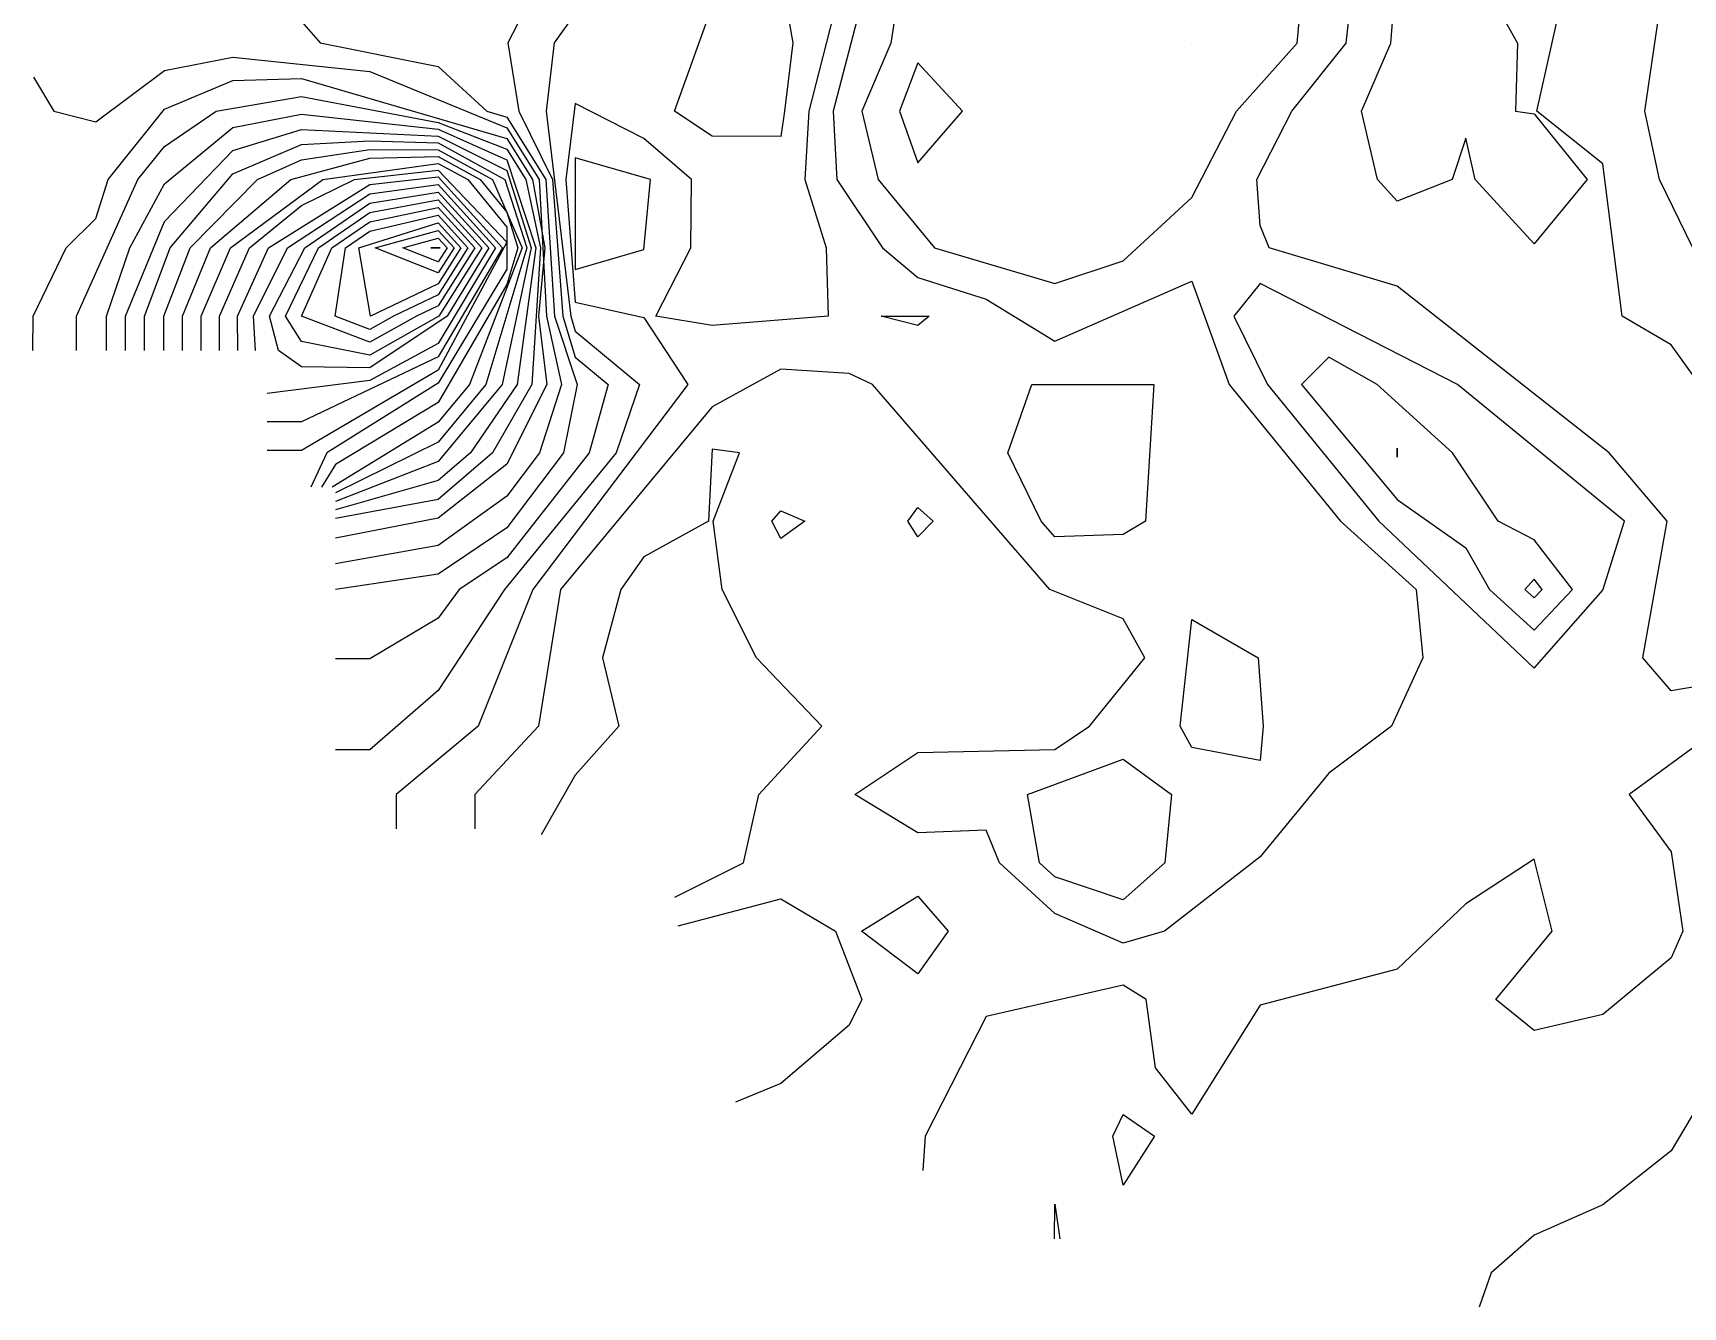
# Model space of a CAD drawing. Extents: x 2324165 to 2328366, y 427900 to 430978.
# Drawn here: x 2324165 to 2324732, y 428488 to 428926 of the extents above; entities that cross this region are included whole.
import ezdxf

# ---------------------------------------------------------------- set-up
doc = ezdxf.new("R2010")
doc.units = 0
doc.layers.add('contours', color=2, linetype='Continuous')

msp = doc.modelspace()

# ---------------------------------------------------------------- linework, layer by layer
at = {"layer": 'contours'}
for points in [[(2324751.571, 428703.6403), (2324728.0269, 428699.6611), (2324718.3209, 428710.9446), (2324726.6116, 428757.9272), (2324706.7228, 428781.4188), (2324633.8522, 428838.7311), (2324589.7845, 428851.8943), (2324586.7642, 428859.6423), (2324585.5813, 428875.3857), (2324597.6044, 428898.8769), (2324616.2926, 428922.3681), (2324629.5101, 429039.8248)], [(2324539.6759, 428847.439), (2324563.2202, 428869.1925), (2324578.6102, 428898.8772), (2324599.4194, 428922.3683), (2324603.8266, 428969.351), (2324577.7931, 428992.8426), (2324563.2219, 429011.9574), (2324539.6779, 429014.0193), (2324516.1339, 429024.7074), (2324467.0604, 428969.3526), (2324459.8163, 428922.3699), (2324449.855, 428898.8787), (2324455.4222, 428875.3872), (2324474.8133, 428851.8956), (2324516.1317, 428839.6927), (2324539.6759, 428847.439)], [(2324771.5305, 428757.9267), (2324728.0283, 428818.6239), (2324711.2075, 428828.4015), (2324704.4849, 428880.8785), (2324681.8598, 428898.8759), (2324708.1318, 429016.3325)], [(2324735.4839, 428851.8926), (2324724.0682, 428875.3841), (2324718.9447, 428898.8755), (2324732.6717, 428992.8408)], [(2324351.3246, 428967.186), (2324328.0741, 428922.3715), (2324331.9222, 428898.88), (2324343.4546, 428875.3885), (2324346.9787, 428828.4058), (2324351.3228, 428814.3591), (2324362.6665, 428804.9142), (2324356.1145, 428781.4229), (2324327.7779, 428745.3463), (2324311.4443, 428734.4407), (2324304.2336, 428724.6226), (2324280.6893, 428710.6861), (2324268.9173, 428710.6862)], [(2324449.553, 428969.3528), (2324431.5911, 428898.8789), (2324430.1661, 428875.3875), (2324437.5159, 428851.8961), (2324438.2008, 428828.4047), (2324398.4111, 428825.2508), (2324379.0005, 428828.4054), (2324391.0388, 428851.8966), (2324391.2937, 428875.388), (2324374.8678, 428889.5274), (2324351.3238, 428901.6011), (2324348.0361, 428875.3885), (2324351.323, 428833.2372), (2324374.867, 428827.9815), (2324389.9945, 428804.9139), (2324336.755, 428734.4404), (2324317.9296, 428687.4579), (2324289.7303, 428663.9668), (2324289.7302, 428652.2211)], [(2324458.3067, 428969.3527), (2324439.9565, 428898.8788), (2324441.2243, 428875.3874), (2324456.8663, 428851.8958), (2324469.0436, 428841.6896), (2324492.5876, 428834.2471), (2324516.1315, 428819.829), (2324563.2199, 428840.4999), (2324576.1116, 428804.9117), (2324614.4051, 428757.9285), (2324640.3936, 428734.4368), (2324642.6619, 428710.9454), (2324631.9393, 428687.4542), (2324610.3061, 428671.2892), (2324586.7617, 428642.5377), (2324553.852, 428616.981), (2324539.6732, 428612.8384), (2324516.1292, 428623.0593), (2324497.1668, 428640.473), (2324492.5854, 428651.7429), (2324469.0413, 428650.7995), (2324447.4281, 428663.965), (2324469.0417, 428678.4025), (2324516.1298, 428679.4894), (2324528.0579, 428687.4554), (2324547.1293, 428710.9466), (2324539.6745, 428724.3416), (2324514.4906, 428734.4383), (2324453.5078, 428804.9131), (2324445.4991, 428808.707), (2324421.955, 428810.2405), (2324398.4108, 428797.3323), (2324346.2148, 428734.4403), (2324338.7146, 428687.4576), (2324316.7694, 428663.9665), (2324316.7692, 428652.2208)], [(2324699.1496, 428875.3844), (2324680.9405, 428853.2955), (2324660.6602, 428875.3848), (2324657.3969, 428889.6708), (2324652.7926, 428875.3849), (2324633.8525, 428867.9422), (2324627.1332, 428875.3852), (2324621.6313, 428898.8767), (2324631.6037, 428922.3679), (2324633.8535, 428949.5979), (2324662.0087, 428945.8589), (2324675.1481, 428922.3674), (2324674.5091, 428898.876), (2324680.941, 428897.9947), (2324699.1496, 428875.3844)], [(2324423.2257, 428898.879), (2324421.9559, 428890.168), (2324398.4119, 428890.2987), (2324385.3917, 428898.8794), (2324398.4124, 428934.8878), (2324421.9566, 428945.8507), (2324426.0792, 428922.3703), (2324423.2257, 428898.879)], [(2324351.3242, 428932.5159), (2324344.0385, 428922.3713), (2324341.2894, 428898.8799), (2324349.7482, 428828.4057), (2324351.3229, 428823.3138), (2324373.4219, 428804.9141), (2324365.3666, 428781.4228), (2324326.985, 428734.4405), (2324304.2333, 428699.8012), (2324280.6889, 428679.3561), (2324268.9169, 428679.3562)], [(2324257.1478, 428929.8095), (2324263.5698, 428922.3722), (2324304.2358, 428914.2651), (2324320.9275, 428898.8802), (2324327.7797, 428896.833), (2324341.1639, 428875.3886), (2324344.2092, 428828.4058), (2324351.9112, 428804.9143), (2324347.3146, 428781.423), (2324327.778, 428755.7228), (2324304.2337, 428739.73), (2324268.9175, 428734.4485)], [(2324563.2209, 428922.2273), (2324563.2209, 428922.2273)], [(2324165.0607, 428910.6277), (2324172.0937, 428898.8819), (2324186.5151, 428895.3008), (2324210.0594, 428912.8721), (2324233.6035, 428917.5469), (2324280.6917, 428912.595), (2324327.7796, 428893.1629), (2324338.8732, 428875.3886), (2324341.4398, 428828.4058), (2324346.5426, 428804.9144), (2324339.0007, 428781.4231), (2324327.7781, 428766.5846), (2324304.2338, 428749.5976), (2324268.9176, 428743.2857)], [(2324469.044, 428881.1466), (2324484.3946, 428898.8783), (2324469.0444, 428915.5037), (2324462.7654, 428898.8785), (2324469.044, 428881.1466)], [(2324164.9046, 428816.6622), (2324164.9047, 428828.4079), (2324176.2539, 428851.8991), (2324186.5147, 428862.0656), (2324190.7195, 428875.3903), (2324210.0592, 428899.6259), (2324233.6034, 428909.4534), (2324257.1475, 428910.1976), (2324327.7796, 428889.4928), (2324336.5825, 428875.3886), (2324340.8977, 428851.8972), (2324338.6703, 428828.4058), (2324341.4858, 428804.9144), (2324327.7783, 428777.5776), (2324304.234, 428758.9444), (2324268.9177, 428752.1228)], [(2324179.8673, 428816.662), (2324179.8674, 428828.4077), (2324200.9477, 428875.3902), (2324210.0591, 428886.7964), (2324227.835, 428898.8813), (2324257.1475, 428903.9485), (2324304.2355, 428895.0364), (2324327.7795, 428885.8227), (2324334.2918, 428875.3886), (2324339.3337, 428851.8972), (2324336.429, 428804.9145), (2324322.8408, 428781.4233), (2324304.234, 428765.4598), (2324268.9178, 428758.9345)], [(2324190.162, 428816.6619), (2324190.1622, 428828.4076), (2324198.2168, 428851.8989), (2324210.0589, 428873.9772), (2324233.6033, 428893.3587), (2324257.1474, 428897.8952), (2324304.2355, 428892.6944), (2324327.7795, 428882.1526), (2324337.7697, 428851.8972), (2324331.3722, 428804.9146), (2324315.2468, 428781.4234), (2324304.2341, 428771.9752), (2324268.9179, 428761.8591)], [(2324196.7256, 428816.6618), (2324196.7258, 428828.4075), (2324210.0588, 428861.0391), (2324233.6032, 428885.3982), (2324257.1473, 428892.6818), (2324304.2355, 428890.3525), (2324327.7794, 428878.4825), (2324336.2057, 428851.8972), (2324326.1533, 428804.9146), (2324304.2342, 428778.4906), (2324268.9179, 428764.7837)], [(2324203.2892, 428816.6617), (2324203.2894, 428828.4074), (2324212.0835, 428851.8987), (2324233.6031, 428877.4378), (2324257.1473, 428887.4684), (2324280.6914, 428888.7431), (2324304.2355, 428888.0105), (2324327.1128, 428875.3887), (2324334.6417, 428851.8973), (2324320.5365, 428804.9147), (2324304.2343, 428785.165), (2324268.9179, 428767.7083)], [(2324209.8529, 428816.6617), (2324209.853, 428828.4074), (2324218.9816, 428851.8986), (2324242.0935, 428875.3897), (2324257.1472, 428882.255), (2324280.6913, 428885.7646), (2324304.2354, 428885.6685), (2324322.8677, 428875.3888), (2324333.0777, 428851.8973), (2324314.9198, 428804.9148), (2324304.2343, 428791.9697), (2324267.7303, 428769.6783)], [(2324216.258, 428816.6616), (2324216.2581, 428828.4073), (2324225.8798, 428851.8985), (2324253.5248, 428875.3896), (2324280.6913, 428882.7861), (2324304.2354, 428883.3265), (2324318.6226, 428875.3888), (2324327.7793, 428864.2395), (2324331.5137, 428851.8973), (2324327.779, 428839.3065), (2324304.2344, 428798.7744), (2324268.918, 428777.4368), (2324264.0922, 428769.6783)], [(2324222.658, 428816.6615), (2324222.6581, 428828.4072), (2324232.7779, 428851.8985), (2324264.5707, 428875.3895), (2324304.2354, 428880.9845), (2324314.3776, 428875.3889), (2324327.7792, 428859.0708), (2324327.779, 428844.5794), (2324304.2345, 428805.3606), (2324265.8653, 428781.424), (2324260.454, 428769.6783)], [(2324374.8673, 428851.3702), (2324377.1706, 428875.3881), (2324351.3236, 428882.8828), (2324351.3231, 428844.4376), (2324374.8673, 428851.3702)], [(2324229.058, 428816.6614), (2324229.0581, 428828.4071), (2324239.3324, 428851.8984), (2324257.147, 428866.4452), (2324275.4378, 428875.3893), (2324304.2354, 428878.6425), (2324327.7792, 428853.902), (2324304.2346, 428809.9263), (2324257.146, 428782.3132), (2324245.374, 428782.3133)], [(2324235.3433, 428816.6614), (2324235.1955, 428828.4071), (2324245.8402, 428851.8983), (2324280.6912, 428873.7332), (2324304.2353, 428876.3005), (2324326.3208, 428851.8974), (2324304.2346, 428814.4919), (2324257.1462, 428792.112), (2324245.3741, 428792.1121)], [(2324241.3477, 428816.6613), (2324240.6899, 428828.407), (2324252.348, 428851.8982), (2324280.6912, 428870.5274), (2324304.2353, 428873.7734), (2324323.9384, 428851.8974), (2324304.2347, 428819.0576), (2324280.6904, 428806.2834), (2324245.3742, 428801.9109)], [(2324307.2742, 428828.4062), (2324280.6905, 428810.6791), (2324257.1464, 428810.9738), (2324249.3298, 428816.6612), (2324246.1843, 428828.4069), (2324258.3654, 428851.8982), (2324280.6911, 428867.3216), (2324304.2353, 428871.1284), (2324321.5561, 428851.8974), (2324307.2742, 428828.4062)], [(2324304.3728, 428828.4063), (2324280.6905, 428815.0748), (2324257.1465, 428819.7113), (2324251.6787, 428828.4069), (2324263.0058, 428851.8981), (2324280.6911, 428864.1158), (2324304.2352, 428868.4834), (2324319.1738, 428851.8974), (2324304.3728, 428828.4063)], [(2324296.7235, 428828.4063), (2324280.6906, 428819.4704), (2324257.2022, 428828.4068), (2324267.6461, 428851.8981), (2324280.6911, 428860.9099), (2324304.2352, 428865.8384), (2324316.7914, 428851.8975), (2324304.2348, 428832.0015), (2324296.7235, 428828.4063)], [(2324288.837, 428828.4064), (2324280.6906, 428823.8661), (2324268.7562, 428828.4067), (2324272.2865, 428851.898), (2324280.691, 428857.7041), (2324304.2352, 428863.1934), (2324314.4091, 428851.8975), (2324304.2349, 428835.7764), (2324288.837, 428828.4064)], [(2324280.9504, 428828.4065), (2324276.9269, 428851.8979), (2324304.2351, 428860.5484), (2324312.0268, 428851.8975), (2324304.2349, 428839.5513), (2324280.9504, 428828.4065)], [(2324309.6444, 428851.8976), (2324304.2349, 428843.3262), (2324282.4987, 428851.8979), (2324304.2351, 428857.9034), (2324309.6444, 428851.8976)], [(2324307.2621, 428851.8976), (2324304.235, 428847.1011), (2324292.0716, 428851.8978), (2324304.2351, 428855.2584), (2324307.2621, 428851.8976)], [(2324304.8798, 428851.8976), (2324301.6444, 428851.8977), (2324304.8798, 428851.8976)], [(2324680.9388, 428707.4475), (2324704.4832, 428734.295), (2324712.0053, 428757.9274), (2324654.5415, 428804.9108), (2324586.764, 428839.6357), (2324577.6578, 428828.4031), (2324589.2628, 428804.9115), (2324627.4824, 428757.9284), (2324680.9388, 428707.4475)], [(2324472.92, 428828.4043), (2324469.0434, 428825.2875), (2324456.4356, 428828.4045), (2324472.92, 428828.4043)], [(2324680.939, 428720.4722), (2324694.0947, 428734.4362), (2324680.9393, 428751.5302), (2324668.5741, 428757.9279), (2324652.8311, 428781.4194), (2324626.9577, 428804.9111), (2324610.3078, 428814.2978), (2324600.9285, 428804.9114), (2324633.8513, 428765.4069), (2324657.3952, 428748.7974), (2324665.5725, 428734.4365), (2324680.939, 428720.4722)], [(2324547.278, 428757.9293), (2324539.6748, 428753.3369), (2324516.1307, 428752.5582), (2324511.4531, 428757.9297), (2324500.0386, 428781.4212), (2324508.2865, 428804.9125), (2324550.211, 428804.912), (2324547.278, 428757.9293)], [(2324385.565, 428628.7287), (2324409.1218, 428640.4741), (2324414.4542, 428663.9654), (2324436.0241, 428687.4565), (2324413.6145, 428710.9481), (2324401.7905, 428734.4396), (2324398.6991, 428757.931), (2324407.7619, 428781.4223), (2324398.4106, 428782.7072), (2324397.1365, 428757.9311), (2324374.8661, 428745.6985), (2324366.9986, 428734.44), (2324360.6397, 428710.9487), (2324366.2345, 428687.4573), (2324351.3211, 428670.6459), (2324339.5488, 428650.0998)], [(2324633.8515, 428779.9854), (2324633.8515, 428783.0344), (2324633.8515, 428779.9854)], [(2324430.1858, 428757.9307), (2324421.9543, 428752.0091), (2324418.8259, 428757.9308), (2324421.9544, 428761.5033), (2324430.1858, 428757.9307)], [(2324474.3144, 428757.9302), (2324469.0425, 428752.5935), (2324465.5905, 428757.9303), (2324469.0426, 428762.7103), (2324474.3144, 428757.9302)], [(2324680.9391, 428731.5497), (2324683.6586, 428734.4363), (2324680.9392, 428737.9699), (2324677.7626, 428734.4364), (2324680.9391, 428731.5497)], [(2324587.7372, 428687.4547), (2324586.7621, 428675.652), (2324563.218, 428680.1086), (2324559.1862, 428687.4551), (2324563.2186, 428724.1205), (2324586.0998, 428710.9461), (2324587.7372, 428687.4547)], [(2324751.5709, 428691.7581), (2324713.53, 428663.9619), (2324728.0263, 428644.2773), (2324731.9805, 428616.9789), (2324728.0258, 428607.8571), (2324704.4815, 428588.3545), (2324680.9374, 428582.8974), (2324667.7587, 428593.4883), (2324687.0759, 428616.9794), (2324680.938, 428641.7593), (2324657.3938, 428626.3526), (2324633.8494, 428603.8916), (2324586.7611, 428591.5873), (2324563.2166, 428554.1335), (2324550.7113, 428569.9983), (2324547.5242, 428593.4897), (2324539.673, 428598.411), (2324492.5847, 428587.6488), (2324471.5538, 428546.5079), (2324470.731, 428534.7622)], [(2324554.0248, 428640.4724), (2324539.6733, 428627.7545), (2324516.1293, 428635.6789), (2324510.9091, 428640.4729), (2324506.7084, 428663.9643), (2324539.6739, 428676.1588), (2324556.2465, 428663.9637), (2324554.0248, 428640.4724)], [(2324386.6366, 428618.8376), (2324421.9529, 428628.1727), (2324440.7885, 428616.9823), (2324449.8573, 428593.4909), (2324445.4965, 428584.7068), (2324421.9521, 428564.6405), (2324406.4215, 428558.2543)], [(2324479.5242, 428616.9819), (2324469.0408, 428602.3798), (2324449.757, 428616.9822), (2324469.0411, 428629.0569), (2324479.5242, 428616.9819)], [(2324744.9414, 428569.996), (2324728.0251, 428541.4204), (2324704.4807, 428522.861), (2324680.9365, 428512.5133), (2324666.1329, 428499.5228), (2324661.9697, 428487.7772)], [(2324550.4543, 428546.5069), (2324539.6722, 428529.6474), (2324536.0691, 428546.5071), (2324539.6725, 428553.9097), (2324550.4543, 428546.5069)], [(2324516.0445, 428511.2703), (2324516.128, 428523.1538), (2324517.9335, 428511.2703)]]:
    msp.add_lwpolyline(points, dxfattribs=at)

doc.saveas('drawing.dxf')
